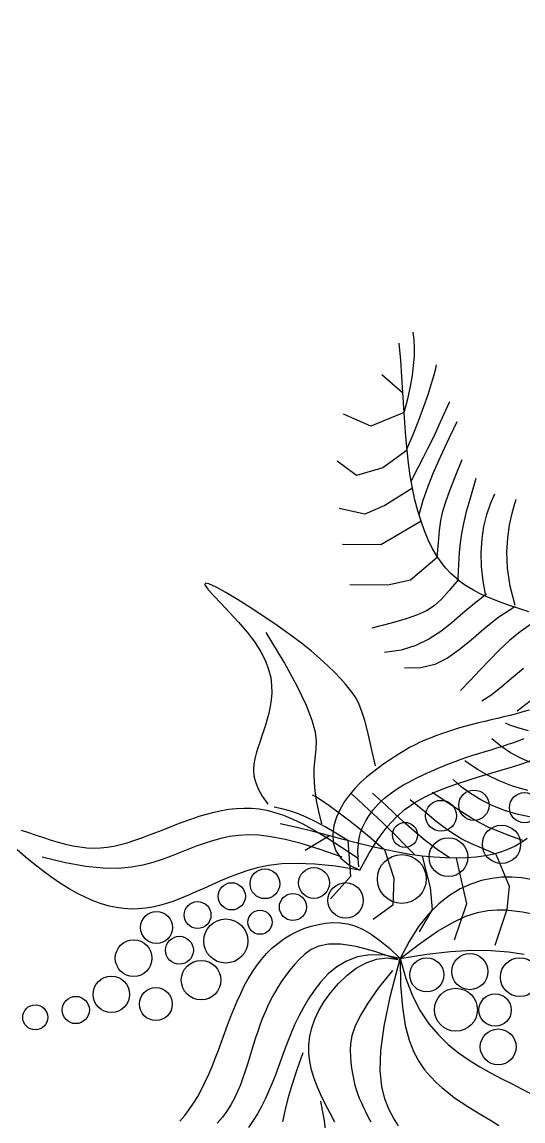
# Model space of a CAD drawing. Header units: millimetres. Extents: x -1030105 to 906887, y -616134 to 1220667.
# Drawn here: x -65452 to -64621, y 536433 to 538255 of the extents above; entities that cross this region are included whole.
import ezdxf

# ---------------------------------------------------------------- set-up
doc = ezdxf.new("R2010")
doc.units = ezdxf.units.MM
doc.header["$MEASUREMENT"] = 0
doc.linetypes.add('DASH', pattern=[0.35, 0.25, -0.1])
doc.layers.add('A-Furniture', color=143, linetype='Continuous')
doc.layers.add('A-Tree', color=98, linetype='Continuous')

# ---------------------------------------------------------------- blocks, each defined once
blk = doc.blocks.new('FUR')
at = {"layer": 'A-Furniture', "color": 8, "linetype": 'DASH', "ltscale": 50}
blk.add_open_spline([(-56447, -6097), (-55194.8, -4879.4), (-50278.9, -2284.6), (-42421.5, -5454.8), (-32732.5, -11254), (-23302, -9202), (-18024, -504.5), (-16595.5, 8921.5), (-19600.3, 15918.3), (-21321.2, 18705.6), (-21789.7, 19345)], degree=3, knots=[32574.726206, 32574.726206, 32574.726206, 32574.726206, 37697.741245, 48060.131859, 55585.251958, 69452.989742, 76151.422264, 84447.837047, 94470.773244, 98031.734889, 98031.734889, 98031.734889, 98031.734889], dxfattribs=at)
blk = doc.blocks.new('CAY8')
at = {"color": 0, "linetype": 'ByBlock'}
for p, q in [((-41, 47.9), (-39.4, 59.4)), ((-42.4, 36.1), (-41, 47.9)), ((-43.8, 23.9), (-42.4, 36.1)), ((1.4, 28.3), (3.6, 38.7)), ((-45.5, 11.4), (-43.8, 23.9)), ((-0.3, 18.7), (1.4, 28.3)), ((-2, 9.6), (-0.3, 18.7)), ((-172, -14.7), (-175.3, 1.8)), ((-47.6, -1.4), (-45.5, 11.4)), ((-5.7, -7.3), (-3.8, 1)), ((-3.8, 1), (-2, 9.6)), ((-216.7, -15.2), (-218.1, -6.4)), ((-50.3, -14.4), (-47.6, -1.4)), ((-7.8, -15.3), (-5.7, -7.3)), ((-252.1, -18.5), (-250.1, -28.5)), ((-214.9, -23.9), (-216.7, -15.2)), ((-167.1, -32.4), (-172, -14.7)), ((-53.7, -27.6), (-50.3, -14.4)), ((-10.2, -23.2), (-7.8, -15.3)), ((-250.1, -28.5), (-247.3, -38.4)), ((-237.3, -37.8), (-213.6, -31.6)), ((-212.6, -32.6), (-214.9, -23.9)), ((-213.6, -31.6), (-173.2, -30.5)), ((-209.6, -41.3), (-212.6, -32.6)), ((-160.3, -51.6), (-167.1, -32.4)), ((-58.2, -40.9), (-53.7, -27.6)), ((-16.3, -39), (-13, -31.1)), ((-13, -31.1), (-10.2, -23.2)), ((-313.8, -39.6), (-311.7, -55)), ((-291.1, -37.1), (-285.2, -41.5)), ((-287.6, -41), (-287.6, -56.4)), ((-285.2, -41.5), (-279.4, -46.4)), ((-279.4, -46.4), (-274, -51.8)), ((-264.5, -62.6), (-237.3, -37.8)), ((-247.3, -38.4), (-243.6, -48.3)), ((-205.5, -50.3), (-209.6, -41.3)), ((-64.1, -54.2), (-58.2, -40.9)), ((-20.1, -47), (-16.3, -39)), ((-339.2, -54), (-337.9, -71)), ((-311.7, -55), (-310.8, -69.9)), ((-287.6, -56.4), (-287.8, -68.7)), ((-274, -51.8), (-268.7, -58)), ((-268.7, -58), (-263.7, -64.8)), ((-243.6, -48.3), (-238.8, -58)), ((-238.8, -58), (-232.9, -67.5)), ((-199.8, -59.8), (-205.5, -50.3)), ((-151.4, -72.4), (-160.3, -51.6)), ((-71.8, -67.6), (-64.1, -54.2)), ((-30.4, -63.6), (-24.6, -55.2)), ((-24.6, -55.2), (-20.1, -47)), ((-364.1, -68.9), (-370.7, -60.9)), ((-367.7, -58.7), (-368.4, -72)), ((-357.2, -77.7), (-364.1, -68.9)), ((-287.8, -68.7), (-288.4, -79.2)), ((-264.5, -62.6), (-265.2, -78.6)), ((-263.7, -64.8), (-258.9, -72.5)), ((-232.9, -67.5), (-225.6, -76.7)), ((-191.8, -69.9), (-199.8, -59.8)), ((-81.5, -80.9), (-71.8, -67.6)), ((-38, -72.3), (-30.4, -63.6)), ((34.4, -68.6), (27.4, -76.4)), ((40.6, -60.8), (34.4, -68.6)), ((-398.3, -75), (-397.5, -86.7)), ((-385.4, -80.8), (-389.1, -76.6)), ((-381.6, -85.3), (-385.4, -80.8)), ((-368.4, -72), (-370.2, -84.7)), ((-350.1, -87.1), (-357.2, -77.7)), ((-337.9, -71), (-338.2, -86.1)), ((-310.8, -69.9), (-311.2, -84)), ((-288.4, -79.2), (-289.4, -89.1)), ((-265.2, -78.6), (-265.9, -91.3)), ((-258.9, -72.5), (-254.4, -81)), ((-254.4, -81), (-250.1, -90.4)), ((-225.6, -76.7), (-216.8, -85.6)), ((-219.4, -83.3), (-204.4, -73.9)), ((-204.4, -73.9), (-164, -72.8)), ((-181, -80.7), (-191.8, -69.9)), ((-166.8, -92.5), (-181, -80.7)), ((-140.2, -95), (-151.4, -72.4)), ((-93.6, -94), (-81.5, -80.9)), ((-48.2, -81.3), (-38, -72.3)), ((27.4, -76.4), (18.7, -84.2)), ((-428.4, -84.1), (-414, -93.4)), ((-419.3, -81.9), (-415.2, -87.4)), ((-415.2, -87.4), (-411.1, -93)), ((-397.5, -86.7), (-397.4, -95.4)), ((-377.8, -90.1), (-381.6, -85.3)), ((-373.9, -95), (-377.8, -90.1)), ((-370.2, -84.7), (-373.2, -96.9)), ((-342.8, -96.9), (-350.1, -87.1)), ((-338.2, -86.1), (-339.6, -99.4)), ((-311.2, -84), (-312.7, -97.4)), ((-289.4, -89.1), (-291.2, -99.7)), ((-265.9, -91.3), (-267, -101.9)), ((-250.1, -90.4), (-246, -100.5)), ((-246, -100.5), (-219.4, -83.3)), ((-216.8, -85.6), (-206.4, -93.8)), ((-148.8, -105.4), (-166.8, -92.5)), ((-78.5, -99.9), (-61.4, -90.5)), ((-61.4, -90.5), (-48.2, -81.3)), ((7.4, -91.8), (-7.7, -99)), ((18.7, -84.2), (7.4, -91.8)), ((42.8, -94), (46.7, -89.8)), ((-458.4, -102.6), (-444.1, -110.7)), ((-411.1, -93), (-407.2, -98.7)), ((-407.2, -98.7), (-403.3, -104.4)), ((-403.3, -104.4), (-399.5, -110.2)), ((-397.4, -95.4), (-397.9, -100.5)), ((-373.2, -96.9), (-377.1, -108.4)), ((-370.1, -100.1), (-373.9, -95)), ((-366.1, -105.3), (-370.1, -100.1)), ((-335.4, -107), (-342.8, -96.9)), ((-339.6, -99.4), (-341.6, -110.8)), ((-312.7, -97.4), (-315.1, -109.9)), ((-291.2, -99.7), (-293.9, -112.2)), ((-267, -101.9), (-268.8, -111.7)), ((-246, -100.5), (-242.3, -111.3)), ((-206.4, -93.8), (-194.3, -101.2)), ((-194.3, -101.2), (-180.4, -107.7)), ((-126.2, -119.7), (-140.2, -95)), ((-108.4, -107), (-93.6, -94)), ((-99.8, -109.7), (-78.5, -99.9)), ((-7.7, -99), (-27.6, -105.5)), ((31.1, -106), (35, -102.1)), ((35, -102.1), (38.9, -98.1)), ((38.9, -98.1), (42.8, -94)), ((-505.8, -111), (-493.8, -119.3)), ((-444.1, -110.7), (-431.1, -118.3)), ((-399.5, -110.2), (-395.7, -116)), ((-395.7, -116), (-391.9, -121.8)), ((-362.2, -110.6), (-366.1, -105.3)), ((-358.1, -116), (-362.2, -110.6)), ((-354.1, -121.3), (-358.1, -116)), ((-341.6, -110.8), (-343.7, -120.1)), ((-327.7, -117.1), (-335.4, -107)), ((-315.1, -109.9), (-318.6, -121.5)), ((-293.9, -112.2), (-297.6, -127.9)), ((-268.8, -111.7), (-271.4, -121.9)), ((-243.7, -107.3), (-247.5, -122.7)), ((-242.3, -111.3), (-238.8, -122.9)), ((-235.7, -135.1), (-207.4, -115.7)), ((-207.4, -115.7), (-186.5, -105.8)), ((-186.5, -105.8), (-159.3, -110.6)), ((-180.4, -107.7), (-164.4, -113.1)), ((-164.4, -113.1), (-146.4, -117.1)), ((-126.2, -119.7), (-148.8, -105.4)), ((-126.2, -119.7), (-108.4, -107)), ((-126.2, -119.7), (-99.8, -109.7)), ((-85.8, -116.1), (-126.2, -119.7)), ((-53.3, -111.3), (-85.8, -116.1)), ((-27.6, -105.5), (-53.3, -111.3)), ((18.9, -116.5), (23.1, -113.2)), ((23.1, -113.2), (27.2, -109.7)), ((27.2, -109.7), (31.1, -106)), ((-516.7, -117.7), (-516.3, -128.9)), ((-493.8, -119.3), (-481.3, -126.6)), ((-481.3, -126.6), (-468.3, -133.1)), ((-431.1, -118.3), (-419.9, -125.3)), ((-419.9, -125.3), (-410.9, -132)), ((-391.9, -121.8), (-388.1, -127.6)), ((-388.1, -127.6), (-384.3, -133.3)), ((-349.9, -126.5), (-354.1, -121.3)), ((-345.8, -131.6), (-349.9, -126.5)), ((-343.7, -120.1), (-345.5, -127.3)), ((-319.9, -127), (-327.7, -117.1)), ((-318.6, -121.5), (-322.8, -132)), ((-311.8, -136.7), (-319.9, -127)), ((-271.4, -121.9), (-275.2, -133.8)), ((-247.5, -122.7), (-252.2, -137.7)), ((-238.8, -122.9), (-235.7, -135.1)), ((-146.4, -117.1), (-126.2, -119.7)), ((-132.3, -133.8), (-126.2, -119.7)), ((-126.2, -119.7), (-123.6, -136.8)), ((-124.5, -121.6), (-124, -147.4)), ((-122.1, -132.9), (-124.5, -121.6)), ((-111.3, -123.1), (-88.7, -130.7)), ((0.2, -128.3), (5.2, -125.5)), ((5.2, -125.5), (10, -122.7)), ((10, -122.7), (14.6, -119.6)), ((14.6, -119.6), (18.9, -116.5)), ((60.1, -125.3), (52.9, -133.3)), ((-518.1, -133.5), (-535.5, -145.6)), ((-516.5, -133.6), (-499.4, -146.2)), ((-516.3, -128.9), (-516.1, -139.2)), ((-516.1, -139.2), (-516, -148.6)), ((-468.3, -133.1), (-455, -139.2)), ((-455, -139.2), (-441.4, -145)), ((-384.3, -133.3), (-380.3, -139)), ((-380.3, -139), (-376.3, -144.5)), ((-341.6, -136.7), (-345.8, -131.6)), ((-337.3, -141.6), (-341.6, -136.7)), ((-303.6, -145.8), (-311.8, -136.7)), ((-297.6, -127.9), (-302.5, -148.1)), ((-275.2, -133.8), (-280.4, -148.5)), ((-252.2, -137.7), (-257.4, -152.2)), ((-235.7, -135.1), (-232.9, -147.8)), ((-136.8, -146.4), (-132.3, -133.8)), ((-123.6, -136.8), (-118.8, -151.1)), ((-117, -143.1), (-122.1, -132.9)), ((-88.7, -130.7), (-70, -135.8)), ((-70, -135.8), (-54.6, -138.8)), ((-54.6, -138.8), (-42.1, -139.9)), ((-32, -139.7), (-23.7, -138.3)), ((-23.7, -138.3), (-16.8, -136.2)), ((-16.8, -136.2), (-10.8, -133.7)), ((-10.8, -133.7), (-5.1, -131)), ((-5.1, -131), (0.2, -128.3)), ((44.2, -147), (62.3, -136.4)), ((52.9, -133.3), (45.8, -141.1)), ((62.3, -136.4), (78.3, -128.3)), ((-535.5, -145.6), (-552.2, -154.6)), ((-516, -148.6), (-516.1, -157.4)), ((-499.4, -146.2), (-483.1, -156.3)), ((-441.4, -145), (-427.7, -150.9)), ((-376.3, -144.5), (-372.3, -149.9)), ((-372.3, -149.9), (-368.2, -155.2)), ((-333.1, -146.4), (-337.3, -141.6)), ((-328.8, -151), (-333.1, -146.4)), ((-295.1, -154.2), (-303.6, -145.8)), ((-280.4, -148.5), (-287.2, -167.3)), ((-234.1, -142.4), (-240.9, -156.8)), ((-232.9, -147.8), (-230.5, -161.1)), ((-203.6, -155.2), (-176.3, -146.3)), ((-176.3, -146.3), (-155.1, -160.6)), ((-139.8, -157.6), (-136.8, -146.4)), ((-124, -147.4), (-122.1, -168)), ((-109.6, -152.1), (-117, -143.1)), ((-42.1, -139.9), (-32, -139.7)), ((38.6, -148.5), (31.4, -155.4)), ((45.8, -141.1), (38.6, -148.5)), ((-567.9, -161.1), (-582.4, -165.6)), ((-552.2, -154.6), (-567.9, -161.1)), ((-516.1, -157.4), (-516.4, -165.5)), ((-483.1, -156.3), (-467.7, -164.9)), ((-427.7, -150.9), (-413.9, -157.2)), ((-368.2, -155.2), (-364.1, -160.3)), ((-364.1, -160.3), (-359.9, -165.2)), ((-324.5, -155.5), (-328.8, -151)), ((-320.3, -159.9), (-324.5, -155.5)), ((-316, -164.1), (-320.3, -159.9)), ((-286.1, -161.9), (-295.1, -154.2)), ((-276.1, -168.8), (-286.1, -161.9)), ((-257.4, -152.2), (-262.8, -165.9)), ((-240.9, -156.8), (-246.3, -168.2)), ((-230.5, -161.1), (-228.5, -174.9)), ((-228.5, -174.9), (-203.6, -155.2)), ((-141.5, -167.6), (-139.8, -157.6)), ((-118.8, -151.1), (-112.1, -162.8)), ((-100.5, -159.9), (-109.6, -152.1)), ((-90, -166.5), (-100.5, -159.9)), ((24, -161.7), (16.5, -167.3)), ((31.4, -155.4), (24, -161.7)), ((-616.4, -170.8), (-623.8, -171.3)), ((-606.9, -169.9), (-616.4, -170.8)), ((-595.5, -168.3), (-606.9, -169.9)), ((-582.4, -165.6), (-595.5, -168.3)), ((-516.5, -166.2), (-530.6, -174.4)), ((-518.9, -166.2), (-505.1, -174.8)), ((-517.1, -173.3), (-518.1, -180.7)), ((-516.4, -165.5), (-517.1, -173.3)), ((-467.7, -164.9), (-453.6, -173.1)), ((-453.6, -173.1), (-441, -181.8)), ((-359.9, -165.2), (-355.7, -170)), ((-355.7, -170), (-351.5, -174.5)), ((-311.8, -168.2), (-316, -164.1)), ((-307.7, -172.1), (-311.8, -168.2)), ((-303.6, -175.8), (-307.7, -172.1)), ((-264.8, -175), (-276.1, -168.8)), ((-262.8, -165.9), (-268, -178.5)), ((-246.3, -168.2), (-250.5, -177.5)), ((-142, -176.5), (-141.5, -167.6)), ((-122.1, -168), (-118.7, -184)), ((-112.1, -162.8), (-104, -172.2)), ((-104, -172.2), (-94.8, -179.7)), ((-78.8, -172), (-90, -166.5)), ((-67.2, -176.4), (-78.8, -172)), ((8.8, -172.1), (0.8, -176)), ((16.5, -167.3), (8.8, -172.1)), ((-544.6, -181.2), (-558.4, -186.6)), ((-530.6, -174.4), (-544.6, -181.2)), ((-518.1, -180.7), (-519.4, -188)), ((-505.1, -174.8), (-491.4, -182.7)), ((-491.4, -182.7), (-478, -190.2)), ((-441, -181.8), (-430.4, -191.9)), ((-351.5, -174.5), (-347.3, -178.8)), ((-347.3, -178.8), (-343.1, -182.9)), ((-343.1, -182.9), (-338.7, -186.9)), ((-299.5, -179.3), (-303.6, -175.8)), ((-295.4, -182.6), (-299.5, -179.3)), ((-291.4, -185.7), (-295.4, -182.6)), ((-287.4, -188.5), (-291.4, -185.7)), ((-268, -178.5), (-272.9, -189.7)), ((-251.9, -180.4), (-264.8, -175)), ((-254.2, -185.7), (-257.8, -193.8)), ((-250.5, -177.5), (-254.2, -185.7)), ((-236.9, -185), (-251.9, -180.4)), ((-219.4, -188.8), (-236.9, -185)), ((-228.4, -175.9), (-234.5, -191.7)), ((-228.5, -174.9), (-226.7, -189.2)), ((-141.3, -184.7), (-142, -176.5)), ((-139.7, -192.3), (-141.3, -184.7)), ((-118.7, -184), (-114.2, -196.1)), ((-94.8, -179.7), (-84.7, -185.5)), ((-84.7, -185.5), (-74.1, -190)), ((-55.9, -179.5), (-67.2, -176.4)), ((-45.1, -181.6), (-55.9, -179.5)), ((-34.9, -182.5), (-45.1, -181.6)), ((-25.3, -182.4), (-34.9, -182.5)), ((-16.2, -181.2), (-25.3, -182.4)), ((-7.5, -179.1), (-16.2, -181.2)), ((0.8, -176), (-7.5, -179.1)), ((2.6, -182.2), (21.8, -182)), ((21.8, -182), (38.7, -181.4)), ((38.7, -181.4), (53.6, -180.4)), ((53.6, -180.4), (66.8, -179)), ((66.8, -179), (78.5, -177.4)), ((-609.9, -195.1), (-621.3, -194.3)), ((-597.8, -194.8), (-609.9, -195.1)), ((-585.2, -193.3), (-597.8, -194.8)), ((-572, -190.6), (-585.2, -193.3)), ((-558.4, -186.6), (-572, -190.6)), ((-521.2, -195.1), (-523.5, -202.2)), ((-519.4, -188), (-521.2, -195.1)), ((-478, -190.2), (-465.2, -198.1)), ((-430.4, -191.9), (-421.8, -204.6)), ((-338.7, -186.9), (-334.1, -190.7)), ((-334.1, -190.7), (-329.3, -194.6)), ((-329.3, -194.6), (-324.3, -198.5)), ((-283.4, -191.1), (-287.4, -188.5)), ((-279.5, -193.4), (-283.4, -191.1)), ((-275.6, -195.5), (-279.5, -193.4)), ((-272.9, -189.7), (-277.1, -199.3)), ((-271.7, -197.3), (-275.6, -195.5)), ((-257.8, -193.8), (-261.6, -202.9)), ((-234.5, -191.7), (-239.9, -207)), ((-226.7, -189.2), (-225.1, -204.1)), ((-199.2, -191.8), (-219.4, -188.8)), ((-202.1, -193.9), (-210.5, -197.9)), ((-200.5, -204.8), (-199.2, -191.8)), ((-199.2, -191.8), (-194.2, -217.3)), ((-137.3, -199.6), (-139.7, -192.3)), ((-114.2, -196.1), (-108.8, -205)), ((-74.1, -190), (-63.3, -193.4)), ((-63.3, -193.4), (-52.7, -196.1)), ((-52.7, -196.1), (-42.3, -198)), ((-550.2, -208.1), (-560.4, -210.8)), ((-538.5, -204.5), (-550.2, -208.1)), ((-523.8, -199.7), (-538.5, -204.5)), ((-523.5, -202.2), (-526.4, -209.1)), ((-523.3, -199.4), (-508.8, -204.6)), ((-508.8, -204.6), (-497.5, -209.2)), ((-465.2, -198.1), (-453.2, -207.1)), ((-453.2, -207.1), (-442.2, -217.6)), ((-421.8, -204.6), (-415.7, -220.6)), ((-324.3, -198.5), (-319, -202.4)), ((-319, -202.4), (-313.2, -206.4)), ((-313.2, -206.4), (-307.1, -210.6)), ((-277.1, -199.3), (-280.3, -207.1)), ((-267.7, -199), (-271.7, -197.3)), ((-263.7, -200.4), (-267.7, -199)), ((-261.6, -202.9), (-266.2, -213.9)), ((-259.6, -201.6), (-263.7, -200.4)), ((-255.4, -202.7), (-259.6, -201.6)), ((-251, -203.5), (-255.4, -202.7)), ((-246.5, -204.2), (-251, -203.5)), ((-241.7, -204.7), (-246.5, -204.2)), ((-239.9, -207), (-244.7, -221.4)), ((-236.6, -204.7), (-241.7, -204.7)), ((-231, -204.2), (-236.6, -204.7)), ((-224.9, -202.9), (-231, -204.2)), ((-225.1, -204.1), (-223.6, -219.5)), ((-218.1, -200.9), (-224.9, -202.9)), ((-224.1, -214.5), (-189.4, -198.9)), ((-210.5, -197.9), (-218.1, -200.9)), ((-215.4, -218.3), (-210.5, -197.9)), ((-204.1, -215), (-200.5, -204.8)), ((-189.4, -198.9), (-160, -210.5)), ((-134.1, -206.6), (-137.3, -199.6)), ((-130.3, -213.3), (-134.1, -206.6)), ((-108.8, -205), (-102.7, -211.4)), ((-42.3, -198), (-32, -199.5)), ((-32, -199.5), (-21.9, -200.4)), ((-21.9, -200.4), (-11.9, -201)), ((-11.9, -201), (-2.1, -201.3)), ((-2.1, -201.3), (7.5, -201.4)), ((7.5, -201.4), (17, -201.4)), ((17, -201.4), (26.3, -201.4)), ((26.3, -201.4), (35.5, -201.5)), ((35.5, -201.5), (44.6, -201.7)), ((44.6, -201.7), (53.5, -202.1)), ((53.5, -202.1), (62.3, -202.7)), ((62.3, -202.7), (71, -203.7)), ((71, -203.7), (79.6, -205)), ((79.6, -205), (88, -206.8)), ((88, -206.8), (96.4, -209)), ((-609.6, -217.1), (-630.3, -218.6)), ((-593.5, -215.8), (-609.6, -217.1)), ((-580.8, -214.4), (-593.5, -215.8)), ((-570.2, -212.8), (-580.8, -214.4)), ((-560.4, -210.8), (-570.2, -212.8)), ((-529.9, -216), (-534.1, -222.9)), ((-526.4, -209.1), (-529.9, -216)), ((-497.5, -209.2), (-488.4, -213.9)), ((-488.4, -213.9), (-480.6, -219.6)), ((-480.6, -219.6), (-473.2, -227)), ((-442.2, -217.6), (-432.3, -230.4)), ((-308.1, -214.2), (-325.3, -225.1)), ((-307.1, -210.6), (-300.6, -214.8)), ((-300.6, -214.8), (-293.6, -219)), ((-293.6, -219), (-286.2, -222.9)), ((-266.2, -213.9), (-271.9, -227.8)), ((-224.1, -214.5), (-227.2, -229)), ((-223.6, -219.5), (-222.1, -235.5)), ((-219.3, -236), (-215.4, -218.3)), ((-209.6, -222.7), (-204.1, -215)), ((-205.6, -214.2), (-205.3, -238.7)), ((-194.2, -217.3), (-188.8, -238.7)), ((-125.9, -219.9), (-130.3, -213.3)), ((-121, -226.1), (-125.9, -219.9)), ((-102.7, -211.4), (-96, -216)), ((-96, -216), (-89, -219.6)), ((-89, -219.6), (-81.8, -222.6)), ((-537.3, -228.3), (-552.7, -232.6)), ((-539.1, -229.8), (-544.9, -236.7)), ((-534.1, -222.9), (-539.1, -229.8)), ((-537.3, -228.3), (-505.2, -246.6)), ((-473.2, -227), (-465.2, -236.9)), ((-432.3, -230.4), (-423.9, -246.1)), ((-325.3, -225.1), (-338.9, -234)), ((-286.2, -222.9), (-278.4, -226.4)), ((-278.4, -226.4), (-270.2, -229.4)), ((-270.2, -229.4), (-261.6, -231.8)), ((-261.6, -231.8), (-252.6, -233.4)), ((-244.7, -221.4), (-248.7, -234.6)), ((-233.9, -233.7), (-224.9, -231.8)), ((-227.2, -229), (-229.6, -242.1)), ((-224.9, -231.8), (-216.7, -228.2)), ((-216.7, -228.2), (-209.6, -222.7)), ((-115.6, -231.9), (-121, -226.1)), ((-109.7, -237.3), (-115.6, -231.9)), ((-81.8, -222.6), (-74.5, -225.2)), ((-74.5, -225.2), (-67.2, -227.4)), ((-67.2, -227.4), (-59.8, -229.4)), ((-59.8, -229.4), (-52.5, -231)), ((-52.5, -231), (-45.1, -232.2)), ((-623.8, -239.8), (-643.8, -239.1)), ((-608.2, -240.2), (-623.8, -239.8)), ((-595.8, -240.2), (-608.2, -240.2)), ((-585.3, -239.5), (-595.8, -240.2)), ((-575.4, -238.1), (-585.3, -239.5)), ((-565, -235.9), (-575.4, -238.1)), ((-552.7, -232.6), (-565, -235.9)), ((-551.6, -243.7), (-559.2, -250.7)), ((-544.9, -236.7), (-551.6, -243.7)), ((-465.2, -236.9), (-455.7, -250.2)), ((-349.4, -241.2), (-357.3, -247.3)), ((-338.9, -234), (-349.4, -241.2)), ((-252.6, -233.4), (-243.3, -234.1)), ((-248.7, -234.6), (-251.9, -246)), ((-243.3, -234.1), (-233.9, -233.7)), ((-229.6, -242.1), (-231.3, -253.8)), ((-222.2, -251.5), (-219.3, -236)), ((-222.1, -235.5), (-220.4, -252.2)), ((-221.5, -235), (-198.9, -253.3)), ((-205.3, -238.7), (-204.2, -259.5)), ((-188.8, -238.7), (-183, -256.7)), ((-103.4, -242.3), (-109.7, -237.3)), ((-96.7, -246.8), (-103.4, -242.3)), ((-45.1, -232.2), (-37.8, -233.2)), ((-37.8, -233.2), (-30.5, -234)), ((-30.5, -234), (-23.3, -234.4)), ((-23.3, -234.4), (-16.2, -234.7)), ((-16.2, -234.7), (-9.2, -234.8)), ((-9.2, -234.8), (-2.1, -234.7)), ((-2.1, -234.7), (4.9, -234.5)), ((4.9, -234.5), (12.1, -234.2)), ((12.1, -234.2), (19.3, -233.8)), ((19.3, -233.8), (26.6, -233.4)), ((26.6, -233.4), (34.1, -233)), ((34.1, -233), (41.7, -232.7)), ((41.7, -232.7), (49.4, -232.6)), ((49.4, -232.6), (57.1, -232.6)), ((57.1, -232.6), (64.9, -232.9)), ((64.9, -232.9), (72.6, -233.6)), ((72.6, -233.6), (80.4, -234.7)), ((80.4, -234.7), (88, -236.4)), ((88, -236.4), (95.6, -238.6)), ((95.6, -238.6), (103.5, -241.7)), ((-559.2, -250.7), (-567.6, -257.6)), ((-505.2, -246.6), (-492, -267.2)), ((-455.7, -250.2), (-443.7, -267.6)), ((-363.3, -252.6), (-367.8, -257.4)), ((-357.3, -247.3), (-363.3, -252.6)), ((-254.3, -255.3), (-255.9, -262.1)), ((-251.9, -246), (-254.3, -255.3)), ((-242.5, -253.8), (-252.5, -260)), ((-231.3, -246.2), (-242.5, -253.8)), ((-231.3, -253.8), (-232.3, -264.5)), ((-224.3, -265), (-222.2, -251.5)), ((-220.4, -252.2), (-218.5, -269.6)), ((-89.8, -250.7), (-96.7, -246.8)), ((-82.5, -254.1), (-89.8, -250.7)), ((-75, -257), (-82.5, -254.1)), ((-671.2, -258.6), (-679.5, -258)), ((-660.7, -259.6), (-671.2, -258.6)), ((-648.5, -260.8), (-660.7, -259.6)), ((-634.9, -261.9), (-648.5, -260.8)), ((-620.3, -262.8), (-634.9, -261.9)), ((-604.9, -263.3), (-620.3, -262.8)), ((-589.1, -263.1), (-604.9, -263.3)), ((-573.3, -262), (-589.1, -263.1)), ((-576.7, -264.6), (-586.6, -271.4)), ((-567.6, -257.6), (-576.7, -264.6)), ((-567.6, -257.6), (-543, -277.6)), ((-371.5, -262.3), (-374.9, -267.6)), ((-367.8, -257.4), (-371.5, -262.3)), ((-261.5, -264.9), (-269.5, -268.7)), ((-252.5, -260), (-261.5, -264.9)), ((-255.9, -262.1), (-256.5, -266)), ((-232.3, -264.5), (-232.7, -274.2)), ((-225.5, -276.9), (-224.3, -265)), ((-204.2, -259.5), (-202.4, -277.2)), ((-183, -256.7), (-177, -271.6)), ((-67.2, -259.5), (-75, -257)), ((-59.2, -261.6), (-67.2, -259.5)), ((-50.9, -263.2), (-59.2, -261.6)), ((-42.4, -264.5), (-50.9, -263.2)), ((-33.7, -265.4), (-42.4, -264.5)), ((-24.8, -266.1), (-33.7, -265.4)), ((-15.7, -266.5), (-24.8, -266.1)), ((-6.5, -266.8), (-15.7, -266.5)), ((2.7, -266.8), (-6.5, -266.8)), ((12.1, -266.9), (2.7, -266.8)), ((21.4, -266.9), (12.1, -266.9)), ((30.7, -266.9), (21.4, -266.9)), ((40, -267), (30.7, -266.9)), ((-681.6, -273.5), (-696.7, -272.4)), ((-669.8, -274.5), (-681.6, -273.5)), ((-660, -275.3), (-669.8, -274.5)), ((-651.1, -276.2), (-660, -275.3)), ((-642.2, -277.1), (-651.1, -276.2)), ((-632, -278.3), (-642.2, -277.1)), ((-619.6, -279.9), (-632, -278.3)), ((-597.2, -278.1), (-608.5, -284.7)), ((-586.6, -271.4), (-597.2, -278.1)), ((-597.2, -278.1), (-570, -299.1)), ((-543, -277.6), (-529.4, -289)), ((-492, -267.2), (-478.5, -305.3)), ((-378.4, -273.6), (-382.1, -280.5)), ((-374.9, -267.6), (-378.4, -273.6)), ((-296.9, -277.5), (-303.7, -279.1)), ((-290.4, -275.9), (-296.9, -277.5)), ((-283.7, -274), (-290.4, -275.9)), ((-276.8, -271.7), (-283.7, -274)), ((-269.5, -268.7), (-276.8, -271.7)), ((-232.7, -274.2), (-232.4, -283.2)), ((-226, -287.5), (-225.5, -276.9)), ((-218.5, -269.6), (-216.2, -287.6)), ((-202.4, -277.2), (-200.1, -292.2)), ((-177, -271.6), (-170.7, -284.2)), ((49.1, -267.3), (40, -267)), ((58.1, -267.8), (49.1, -267.3)), ((67, -268.5), (58.1, -267.8)), ((75.7, -269.4), (67, -268.5)), ((84.1, -270.7), (75.7, -269.4)), ((92.3, -272.3), (84.1, -270.7)), ((100.2, -274.3), (92.3, -272.3)), ((107.8, -276.7), (100.2, -274.3)), ((115, -279.5), (107.8, -276.7)), ((-608.5, -284.7), (-620.4, -291.1)), ((-603.7, -281.9), (-619.6, -279.9)), ((-529.4, -289), (-515.9, -327.1)), ((-386.1, -288.4), (-390.2, -297.5)), ((-382.1, -280.5), (-386.1, -288.4)), ((-319.9, -286), (-330.4, -293.4)), ((-311.2, -281.6), (-319.9, -286)), ((-303.7, -279.1), (-311.2, -281.6)), ((-232.4, -283.2), (-231.7, -291.6)), ((-225.7, -297), (-226, -287.5)), ((-170.7, -284.2), (-164.2, -294.7)), ((-724.3, -298.2), (-728.2, -298.8)), ((-717.4, -297.6), (-724.3, -298.2)), ((-707.8, -297), (-717.4, -297.6)), ((-695.9, -296.5), (-707.8, -297)), ((-682.2, -296.3), (-695.9, -296.5)), ((-667, -296.4), (-682.2, -296.3)), ((-650.7, -296.8), (-667, -296.4)), ((-633.8, -297.7), (-650.7, -296.8)), ((-632.9, -297.3), (-646, -303.4)), ((-620.4, -291.1), (-632.9, -297.3)), ((-632.9, -297.3), (-606.5, -314.9)), ((-570, -299.1), (-554.2, -315.9)), ((-390.2, -297.5), (-394.4, -307.7)), ((-330.4, -293.4), (-343.2, -304.5)), ((-231.7, -291.6), (-230.4, -299.7)), ((-224.8, -305.7), (-225.7, -297)), ((-200.1, -292.2), (-197.1, -304.8)), ((-164.2, -294.7), (-157.6, -303.8)), ((-659.6, -309.5), (-673.8, -315.7)), ((-646, -303.4), (-659.6, -309.5)), ((-394.4, -307.7), (-398.7, -319.2)), ((-343.2, -304.5), (-358.9, -320.6)), ((-237.2, -315.7), (-231.3, -307.1)), ((-223.3, -314), (-224.8, -305.7)), ((-197.1, -304.8), (-193.6, -315.6)), ((-157.6, -303.8), (-150.9, -311.9)), ((-150.9, -311.9), (-144.2, -319.5)), ((-728.6, -324), (-737.1, -327)), ((-719.3, -321.4), (-728.6, -324)), ((-708.8, -319), (-719.3, -321.4)), ((-697.1, -317), (-708.8, -319)), ((-688.6, -322.2), (-703.9, -328.9)), ((-687.9, -322.6), (-698.4, -349.7)), ((-684, -315.2), (-697.1, -317)), ((-673.8, -315.7), (-688.6, -322.2)), ((-669.2, -313.7), (-684, -315.2)), ((-669.2, -313.7), (-643.7, -341.9)), ((-606.5, -314.9), (-589.6, -338.1)), ((-554.2, -315.9), (-550.3, -343.3)), ((-398.7, -319.2), (-403, -332.1)), ((-358.9, -320.6), (-378, -342.4)), ((-248.7, -327.5), (-243, -322.4)), ((-243, -322.4), (-237.2, -315.7)), ((-221.3, -321.9), (-223.3, -314)), ((-218.7, -329.5), (-221.3, -321.9)), ((-193.6, -315.6), (-189.6, -325)), ((-144.2, -319.5), (-137.5, -326.7)), ((-744.9, -330.3), (-752.2, -334.1)), ((-737.1, -327), (-744.9, -330.3)), ((-719.9, -336.1), (-736.3, -343.9)), ((-703.9, -328.9), (-719.9, -336.1)), ((-403, -332.1), (-407.4, -346.5)), ((-277.4, -336.9), (-271.6, -336.4)), ((-271.6, -336.4), (-265.8, -335.4)), ((-265.8, -335.4), (-260.1, -333.8)), ((-260.1, -333.8), (-254.4, -331.2)), ((-254.4, -331.2), (-248.7, -327.5)), ((-215.6, -336.8), (-218.7, -329.5)), ((-189.6, -325), (-185.1, -333.5)), ((-185.1, -333.5), (-180.2, -341.3)), ((-137.5, -326.7), (-130.9, -333.5)), ((-130.9, -333.5), (-124.4, -340.1)), ((-643.7, -341.9), (-645.6, -373.5)), ((-589.6, -338.1), (-596.6, -362.7)), ((-407.4, -346.5), (-411.8, -362.4)), ((-378, -342.4), (-401, -371.1)), ((-357.9, -350.1), (-350.5, -346.4)), ((-350.5, -346.4), (-343.2, -343.6)), ((-343.2, -343.6), (-336, -341.6)), ((-336, -341.6), (-329, -340.1)), ((-329, -340.1), (-322, -339.1)), ((-322, -339.1), (-315.2, -338.4)), ((-315.2, -338.4), (-308.6, -338)), ((-308.6, -338), (-302.1, -337.7)), ((-302.1, -337.7), (-295.7, -337.6)), ((-295.7, -337.6), (-289.5, -337.4)), ((-289.5, -337.4), (-283.4, -337.3)), ((-283.4, -337.3), (-277.4, -336.9)), ((-212.1, -343.9), (-215.6, -336.8)), ((-208.2, -350.8), (-212.1, -343.9)), ((-180.2, -341.3), (-174.9, -348.8)), ((-124.4, -340.1), (-118.2, -346.6)), ((-118.2, -346.6), (-112.1, -352.8)), ((-372.6, -361.3), (-365.2, -355.1)), ((-365.2, -355.1), (-357.9, -350.1)), ((-203.9, -357.5), (-208.2, -350.8)), ((-199.2, -364.2), (-203.9, -357.5)), ((-174.9, -348.8), (-169.3, -356)), ((-169.3, -356), (-163.4, -363)), ((-112.1, -352.8), (-106.4, -359)), ((-106.4, -359), (-101, -365.2)), ((-411.8, -362.4), (-416, -379.1)), ((-387.2, -378.6), (-379.9, -369.1)), ((-379.9, -369.1), (-372.6, -361.3)), ((-194.3, -370.7), (-199.2, -364.2)), ((-189.1, -377.2), (-194.3, -370.7)), ((-163.4, -363), (-157.3, -370)), ((-157.3, -370), (-151, -377)), ((-101, -365.2), (-96, -371.5)), ((-416, -379.1), (-419.9, -395.7)), ((-394.3, -389.8), (-387.2, -378.6)), ((-183.7, -383.7), (-189.1, -377.2)), ((-151, -377), (-144.6, -384.3)), ((-96, -371.5), (-91.4, -377.8)), ((-91.4, -377.8), (-87.2, -384.2)), ((-401.1, -402), (-394.3, -389.8)), ((-178.3, -390.1), (-183.7, -383.7)), ((-172.7, -396.4), (-178.3, -390.1)), ((-144.6, -384.3), (-138.1, -391.9)), ((-138.1, -391.9), (-131.6, -400)), ((-87.2, -384.2), (-83.6, -390.8)), ((-83.6, -390.8), (-80.3, -397.6)), ((-419.9, -395.7), (-423.2, -411.4)), ((-407.6, -414.5), (-401.1, -402)), ((-167.2, -402.6), (-172.7, -396.4)), ((-161.8, -408.8), (-167.2, -402.6)), ((-131.6, -400), (-125.2, -409.1)), ((-80.3, -397.6), (-77.6, -404.7)), ((-77.6, -404.7), (-75.4, -412)), ((-423.2, -411.4), (-425.8, -425.5)), ((-413.4, -426.2), (-407.6, -414.5)), ((-156.5, -414.8), (-161.8, -408.8)), ((-151.4, -420.8), (-156.5, -414.8)), ((-125.2, -409.1), (-119.1, -419.6)), ((-75.4, -412), (-73.8, -419.6)), ((-425.8, -425.5), (-427.6, -437.1)), ((-418.5, -436.5), (-413.4, -426.2)), ((-146.5, -426.7), (-151.4, -420.8)), ((-142, -432.6), (-146.5, -426.7)), ((-119.1, -419.6), (-113.3, -432.1)), ((-73.8, -419.6), (-72.6, -427.6)), ((-72.6, -427.6), (-72, -436)), ((-427.6, -437.1), (-428.3, -445.4)), ((-422.7, -444.4), (-418.5, -436.5)), ((-137.7, -438.6), (-142, -432.6)), ((-133.8, -444.6), (-137.7, -438.6)), ((-113.3, -432.1), (-108, -447.1)), ((-72, -436), (-72, -444.7)), ((-428.3, -445.4), (-427.7, -449.5)), ((-427.7, -449.5), (-425.9, -449)), ((-425.9, -449), (-422.7, -444.4)), ((-130.2, -450.9), (-133.8, -444.6)), ((-127.1, -457.3), (-130.2, -450.9)), ((-108, -447.1), (-103.4, -465.1)), ((-72, -444.7), (-72.5, -453.9)), ((-124.5, -463.9), (-127.1, -457.3)), ((-122.3, -470.9), (-124.5, -463.9)), ((-73.6, -463.4), (-75.3, -473.4)), ((-72.5, -453.9), (-73.6, -463.4)), ((-120.6, -478.1), (-122.3, -470.9)), ((-103.4, -465.1), (-99.6, -486.5)), ((-75.3, -473.4), (-77.4, -483.9)), ((-119.3, -485.6), (-120.6, -478.1)), ((-118.3, -493.3), (-119.3, -485.6)), ((-99.6, -486.5), (-96.7, -511.9)), ((-77.4, -483.9), (-80.2, -494.9)), ((-117.5, -501.2), (-118.3, -493.3)), ((-80.2, -494.9), (-83.4, -506.3)), ((-117, -509.2), (-117.5, -501.2)), ((-116.7, -517.5), (-117, -509.2)), ((-83.4, -506.3), (-87.1, -517.7)), ((-116.5, -525.8), (-116.7, -517.5)), ((-87.1, -517.7), (-91, -528.9)), ((-116.3, -534.2), (-116.5, -525.8)), ((-91, -528.9), (-95, -539.4)), ((-116, -542.3), (-116.3, -534.2))]:
    blk.add_line(p, q, dxfattribs=at)
for centre, radius in [((-151, 5.7), 20.5), ((-74, 9.5), 18.9), ((-109.4, -6.9), 17.1), ((-138.4, -45.9), 19.1), ((-95.5, -45.9), 22.7), ((-320.9, -51), 16), ((-276.1, -60.6), 20.2), ((-119.5, -87.5), 18), ((-304.9, -102.2), 16), ((-244.1, -108.6), 20.5), ((-282.5, -131), 16.3), ((-205.6, -147), 25.8), ((-250.5, -159.8), 13.2), ((-164, -195), 18.7), ((-169.8, -232.7), 16.3), ((-138.3, -244.9), 14.3), ((-151.2, -281.1), 15.7), ((-111.2, -272), 12.7), ((-80.2, -299.2), 23.3), ((-32.4, -309.5), 20.9), ((-126.7, -309.5), 14.4), ((-95.7, -336.6), 14.2), ((-54.3, -341.8), 14.7), ((7.7, -345.7), 17.4), ((-68.5, -372.8), 16.8), ((-29.8, -384.4), 19.4), ((14.2, -393.4), 19.2), ((42.6, -423.1), 14.4), ((64.6, -460.6), 13.2)]:
    blk.add_circle(centre, radius, dxfattribs=at)
blk = doc.blocks.new('CÂY')
at = {"layer": 'A-Tree', "color": 8, "ltscale": 10, "xscale": 1.569782766103745, "yscale": 1.569782766103745, "zscale": 1.569782766103745, "rotation": 249.9260667573238}
blk.add_blockref('CAY8', (24477.6, 27340.8), dxfattribs=at)
blk = doc.blocks.new('BỐ TRÍ LAY OUT')
at = {"layer": 'A-Furniture', "color": 3}
for name, p in [('CÂY', (4286.8, 4469.3)), ('FUR', (48783.7, 18654.7))]:
    blk.add_blockref(name, p, dxfattribs=at)
blk = doc.blocks.new('KIẾN TRÚC')
h = blk.add_hatch(color=9)
h.dxf.hatch_style = 1
edge = h.paths.add_edge_path(flags=16)
edge.add_line((62282, 27412), (55232.8, 27412))
edge.add_arc((32545.5, 30716.7), 22926.7, 284.53695, 351.71258, ccw=False)
edge.add_line((38300.2, 8523.9), (13217.5, 8523.9))
edge.add_arc((23753.1, 24110.8), 18813.6, 227.76772, 235.9443, ccw=False)
edge.add_arc((7788.8, 12733.4), 4187, 236.059, 322.4361, ccw=False)
edge.add_arc((13873.6, 18503.3), 12505.3, 190.83274, 227.66057, ccw=False)
edge.add_arc((25477.5, 20792.2), 24332.7, 180.68322, 190.99113, ccw=False)
edge.add_arc((3282.9, 20557.2), 2137.1, 101.0808, 181.4794, ccw=False)
edge.add_line((2872.2, 22654.5), (4986.1, 23013.1))
edge.add_arc((28039.7, 24288.4), 23088.9, 153.20143, 183.1663, ccw=False)
edge.add_arc((10232.3, 40544.6), 6483.1, 182.84011, 244.39627, ccw=False)
edge.add_arc((-6425, 39970.9), 10185.3, 1.42081, 26.70696)
edge.add_arc((10590.6, 49414.3), 9292.7, 144.71332, 211.57549, ccw=False)
edge.add_arc((-12326.2, 64090.2), 17935.6, 328.73754, 356.18995)
edge.add_arc((16735.3, 62308.6), 11181, 84.12439, 176.97619, ccw=False)
edge.add_arc((20709, 99752.5), 26473.2, 263.86537, 288.48696)
edge.add_arc((35667.4, 54479.7), 21207.1, 73.35107, 108.03024, ccw=False)
edge.add_arc((44765.5, 84516.2), 10177.4, 252.72587, 285.71301)
edge.add_arc((49659, 68416), 6655.6, 49.49954, 108.73112, ccw=False)
edge.add_arc((48035, 66009.8), 9545.5, -2.32883, 51.46764, ccw=False)
edge.add_line((57572.7, 65622), (49483.5, 65623.9))
edge.add_line((49483.5, 65623.9), (62282, 65623.9))
edge.add_line((62282, 65623.9), (62282, 27412))
h.paths.add_polyline_path([(0, 77895.5), (64428.5, 77895.5), (64428.5, -0.6), (-1.8, 0.6)])

msp = doc.modelspace()

# ---------------------------------------------------------------- block references
at = {"color": 3}
for name, p in [('KIẾN TRÚC', (-106778.5, 495876.5)), ('BỐ TRÍ LAY OUT', (-93480.293, 504642.113))]:
    msp.add_blockref(name, p, dxfattribs=at)

doc.saveas('drawing.dxf')
